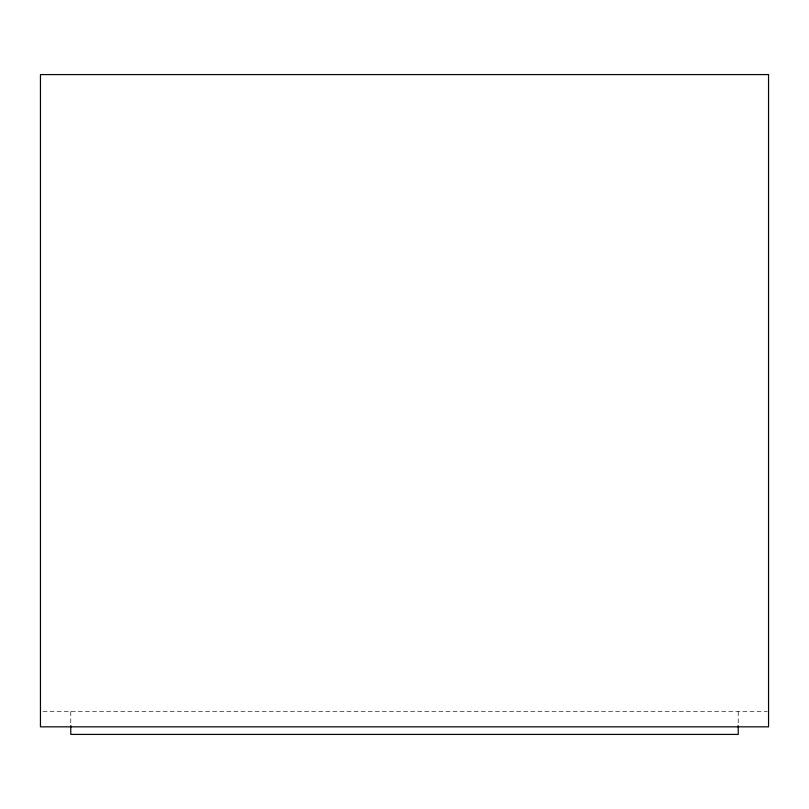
<?xml version="1.0" encoding="UTF-8"?>
<svg xmlns="http://www.w3.org/2000/svg" width="809" height="809" viewBox="0 0 809 809"><rect width="100%" height="100%" fill="white"/><g stroke="black" fill="none" stroke-linecap="round" stroke-linejoin="round"><path stroke-width="0.61" stroke-dasharray="4.04 3.03" d="M42.978 711.667L767.286 711.667M738.212 711.667L738.212 725.572M70.787 711.667L70.787 725.572"/><path stroke-width="1.21" d="M738.212 725.572L738.212 734.42L70.787 734.42L70.787 725.572M768.55 74.58L40.45 74.58L40.45 726.836L768.55 726.836L768.55 74.58"/></g></svg>
